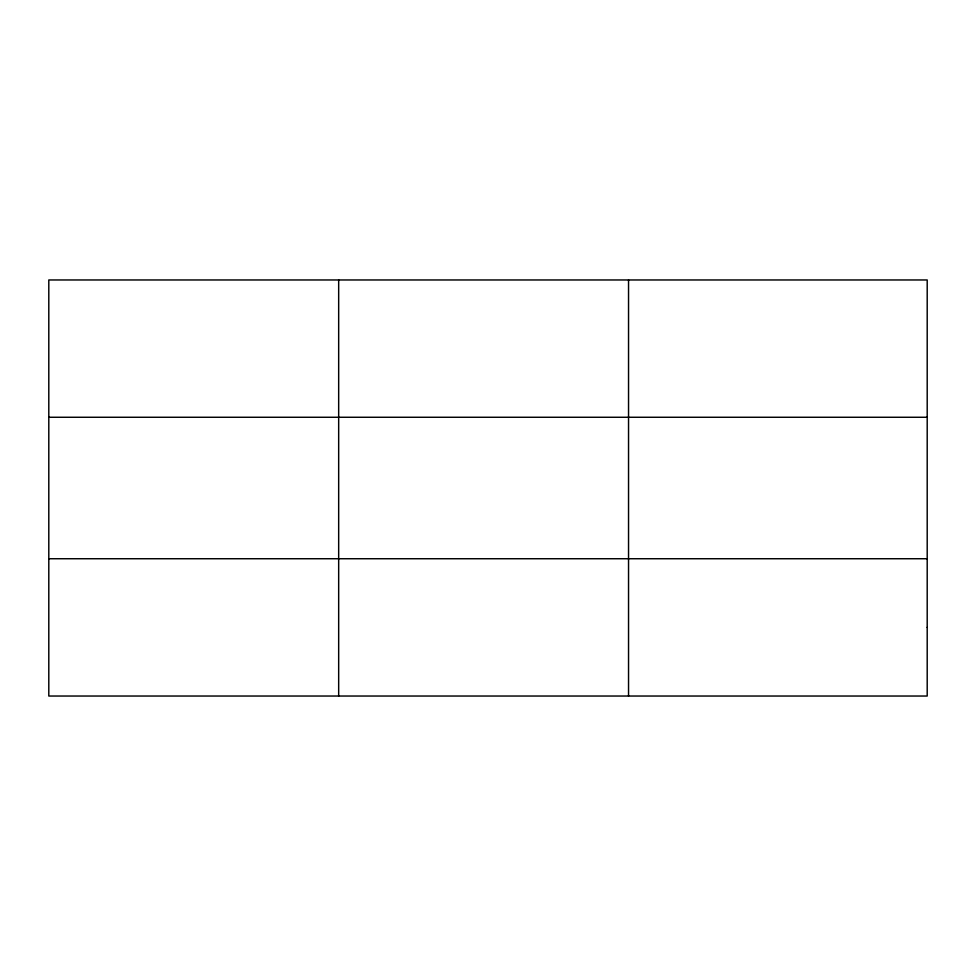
<?xml version="1.0" encoding="UTF-8"?>
<svg xmlns="http://www.w3.org/2000/svg" width="976" height="976" viewBox="0 0 976 976"><rect width="100%" height="100%" fill="white"/><g stroke="black" fill="none" stroke-linecap="round" stroke-linejoin="round"><path stroke-width="1.46" d="M338.672 696.034L338.672 279.966M628.544 696.034L628.544 279.966M48.8 417.264L927.2 417.264M48.8 558.736L927.2 558.736M927.2 627.385L927.2 696.034L48.8 696.034L48.8 279.966L927.2 279.966L927.2 627.385"/></g></svg>
